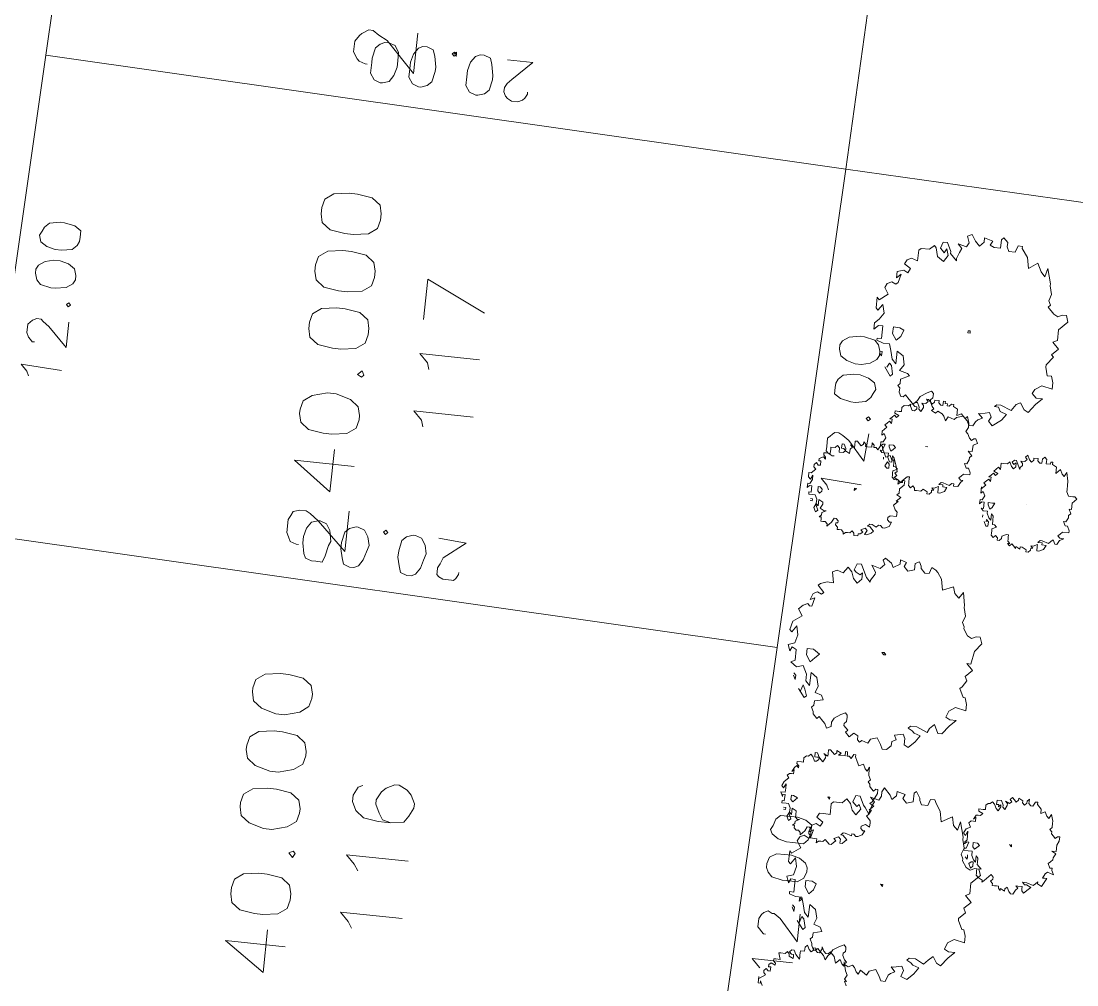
# Model space of a CAD drawing. Header units: metres. Extents: x -977055 to 805873, y -1033982 to 242021.
# Drawn here: x 2463 to 2489.28, y 722.32 to 746.31 of the extents above; entities that cross this region are included whole.
import ezdxf

# ---------------------------------------------------------------- set-up
doc = ezdxf.new("R2010")
doc.units = ezdxf.units.M
for name, color, linetype in [('PDF_areas por lote', 7, 'Continuous'), ('PDF_COTAS', 7, 'Continuous'), ('PDF_LOTES', 7, 'Continuous'), ('PDF_No. lotes', 7, 'Continuous'), ('PDF_PLANTAS', 7, 'Continuous')]:
    doc.layers.add(name, color=color, linetype=linetype)

# ---------------------------------------------------------------- blocks, each defined once
blk = doc.blocks.new('CALLE')
at = {"layer": 'PDF_areas por lote', "lineweight": 9}
for points in [[(-260.112384, -61.979904), (-260.112384, -60.794496), (-260.662752, -61.59888), (-259.816032, -61.59888)], [(-252.153216, -61.3872), (-252.153216, -61.344864), (-252.11088, -61.217856), (-252.026208, -61.17552), (-251.941536, -61.133184), (-251.68752, -61.133184), (-251.602848, -61.17552), (-251.518176, -61.217856), (-251.47584, -61.344864), (-251.47584, -61.471872), (-251.518176, -61.556544), (-251.645184, -61.725888), (-252.195552, -62.318592), (-251.391168, -62.318592)], [(-250.502112, -62.318592), (-250.502112, -61.133184), (-251.05248, -61.895232), (-250.20576, -61.895232)], [(-242.542944, -61.725888), (-242.542944, -61.683552), (-242.500608, -61.556544), (-242.458272, -61.514208), (-242.331264, -61.429536), (-242.119584, -61.429536), (-241.992576, -61.514208), (-241.95024, -61.556544), (-241.865568, -61.683552), (-241.865568, -61.768224), (-241.95024, -61.895232), (-242.034912, -62.064576), (-242.627616, -62.65728), (-241.823232, -62.65728)]]:
    blk.add_lwpolyline(points, dxfattribs=at)
for points in [[(-259.180992, -60.794496), (-259.350336, -60.836832), (-259.477344, -61.006176), (-259.51968, -61.302528), (-259.51968, -61.471872), (-259.477344, -61.768224), (-259.350336, -61.937568), (-259.180992, -61.979904), (-259.053984, -61.979904), (-258.88464, -61.937568), (-258.757632, -61.768224), (-258.715296, -61.471872), (-258.715296, -61.302528), (-258.757632, -61.006176), (-258.88464, -60.836832), (-259.053984, -60.794496)], [(-257.445216, -60.794496), (-257.61456, -60.836832), (-257.741568, -61.006176), (-257.82624, -61.302528), (-257.82624, -61.471872), (-257.741568, -61.768224), (-257.61456, -61.937568), (-257.445216, -61.979904), (-257.360544, -61.979904), (-257.1912, -61.937568), (-257.064192, -61.768224), (-257.021856, -61.471872), (-257.021856, -61.302528), (-257.064192, -61.006176), (-257.1912, -60.836832), (-257.360544, -60.794496)], [(-256.302144, -60.794496), (-256.471488, -60.836832), (-256.598496, -61.006176), (-256.683168, -61.302528), (-256.683168, -61.471872), (-256.598496, -61.768224), (-256.471488, -61.937568), (-256.302144, -61.979904), (-256.217472, -61.979904), (-256.048128, -61.937568), (-255.92112, -61.768224), (-255.878784, -61.471872), (-255.878784, -61.302528), (-255.92112, -61.006176), (-256.048128, -60.836832), (-256.217472, -60.794496)], [(-255.159072, -60.794496), (-255.328416, -60.836832), (-255.455424, -61.006176), (-255.540096, -61.302528), (-255.540096, -61.471872), (-255.455424, -61.768224), (-255.328416, -61.937568), (-255.159072, -61.979904), (-255.0744, -61.979904), (-254.905056, -61.937568), (-254.778048, -61.768224), (-254.735712, -61.471872), (-254.735712, -61.302528), (-254.778048, -61.006176), (-254.905056, -60.836832), (-255.0744, -60.794496)], [(-249.57072, -61.133184), (-249.740064, -61.17552), (-249.867072, -61.344864), (-249.909408, -61.641216), (-249.909408, -61.81056), (-249.867072, -62.106912), (-249.740064, -62.276256), (-249.57072, -62.318592), (-249.486048, -62.318592), (-249.316704, -62.276256), (-249.189696, -62.106912), (-249.105024, -61.81056), (-249.105024, -61.641216), (-249.189696, -61.344864), (-249.316704, -61.17552), (-249.486048, -61.133184)], [(-247.87728, -61.133184), (-248.046624, -61.17552), (-248.173632, -61.344864), (-248.215968, -61.641216), (-248.215968, -61.81056), (-248.173632, -62.106912), (-248.046624, -62.276256), (-247.87728, -62.318592), (-247.750272, -62.318592), (-247.580928, -62.276256), (-247.45392, -62.106912), (-247.411584, -61.81056), (-247.411584, -61.641216), (-247.45392, -61.344864), (-247.580928, -61.17552), (-247.750272, -61.133184)], [(-246.734208, -61.133184), (-246.903552, -61.17552), (-247.03056, -61.344864), (-247.072896, -61.641216), (-247.072896, -61.81056), (-247.03056, -62.106912), (-246.903552, -62.276256), (-246.734208, -62.318592), (-246.6072, -62.318592), (-246.437856, -62.276256), (-246.310848, -62.106912), (-246.268512, -61.81056), (-246.268512, -61.641216), (-246.310848, -61.344864), (-246.437856, -61.17552), (-246.6072, -61.133184)], [(-245.591136, -61.133184), (-245.76048, -61.17552), (-245.887488, -61.344864), (-245.929824, -61.641216), (-245.929824, -61.81056), (-245.887488, -62.106912), (-245.76048, -62.276256), (-245.591136, -62.318592), (-245.464128, -62.318592), (-245.294784, -62.276256), (-245.167776, -62.106912), (-245.12544, -61.81056), (-245.12544, -61.641216), (-245.167776, -61.344864), (-245.294784, -61.17552), (-245.464128, -61.133184)], [(-258.2496, -61.852896), (-258.334272, -61.937568), (-258.2496, -61.979904), (-258.207264, -61.937568)], [(-248.681664, -62.191584), (-248.724, -62.276256), (-248.681664, -62.318592), (-248.596992, -62.276256)]]:
    blk.add_lwpolyline(points, close=True, dxfattribs=at)
at = {"layer": 'PDF_COTAS', "lineweight": 9}
for points in [[(-249.401376, -55.714176), (-249.316704, -55.67184), (-249.189696, -55.544832), (-249.232032, -56.349216)], [(-248.724, -55.756512), (-248.724, -55.714176), (-248.681664, -55.67184), (-248.639328, -55.629504), (-248.554656, -55.587168), (-248.385312, -55.587168), (-248.342976, -55.629504), (-248.30064, -55.67184), (-248.258304, -55.756512), (-248.258304, -55.841184), (-248.30064, -55.88352), (-248.385312, -56.010528), (-248.766336, -56.391552), (-248.258304, -56.391552)], [(-252.364896, -64.604736), (-252.407232, -64.604736), (-252.491904, -64.5624), (-252.53424, -64.520064), (-252.53424, -64.477728), (-252.53424, -64.308384), (-252.491904, -64.223712), (-252.449568, -64.181376), (-252.407232, -64.181376), (-252.32256, -64.181376), (-252.237888, -64.223712), (-252.11088, -64.266048), (-251.772192, -64.689408), (-251.729856, -64.13904)], [(-242.754624, -64.943424), (-242.79696, -64.943424), (-242.881632, -64.901088), (-242.923968, -64.858752), (-242.966304, -64.77408), (-242.966304, -64.647072), (-242.923968, -64.5624), (-242.881632, -64.520064), (-242.79696, -64.477728), (-242.712288, -64.477728), (-242.627616, -64.520064), (-242.542944, -64.604736), (-242.16192, -64.98576), (-242.16192, -64.477728)], [(-259.51968, -71.378496), (-259.477344, -71.33616), (-259.350336, -71.209152), (-259.350336, -72.013536)], [(-258.842304, -71.420832), (-258.842304, -71.378496), (-258.799968, -71.33616), (-258.757632, -71.293824), (-258.715296, -71.251488), (-258.545952, -71.251488), (-258.46128, -71.293824), (-258.418944, -71.33616), (-258.376608, -71.420832), (-258.418944, -71.505504), (-258.418944, -71.54784), (-258.503616, -71.674848), (-258.926976, -72.055872), (-258.376608, -72.055872)], [(-249.951744, -71.717184), (-249.867072, -71.674848), (-249.740064, -71.54784), (-249.7824, -72.352224)], [(-249.274368, -71.75952), (-249.274368, -71.717184), (-249.232032, -71.632512), (-249.189696, -71.590176), (-249.105024, -71.590176), (-248.93568, -71.590176), (-248.893344, -71.632512), (-248.851008, -71.674848), (-248.808672, -71.717184), (-248.808672, -71.801856), (-248.851008, -71.886528), (-248.93568, -72.013536), (-249.316704, -72.352224), (-248.766336, -72.39456)]]:
    blk.add_lwpolyline(points, dxfattribs=at)
for points in [[(-247.369248, -55.629504), (-247.496256, -55.67184), (-247.580928, -55.756512), (-247.623264, -55.968192), (-247.623264, -56.052864), (-247.580928, -56.264544), (-247.496256, -56.391552), (-247.411584, -56.433888), (-247.326912, -56.433888), (-247.199904, -56.391552), (-247.115232, -56.264544), (-247.072896, -56.0952), (-247.072896, -55.968192), (-247.115232, -55.798848), (-247.199904, -55.67184), (-247.284576, -55.629504)], [(-246.6072, -55.629504), (-246.734208, -55.67184), (-246.81888, -55.798848), (-246.861216, -55.968192), (-246.861216, -56.0952), (-246.81888, -56.30688), (-246.734208, -56.391552), (-246.649536, -56.433888), (-246.564864, -56.433888), (-246.437856, -56.433888), (-246.353184, -56.30688), (-246.310848, -56.0952), (-246.310848, -56.010528), (-246.353184, -55.798848), (-246.437856, -55.714176), (-246.522528, -55.67184)], [(-247.919616, -56.30688), (-247.961952, -56.349216), (-247.919616, -56.391552), (-247.87728, -56.349216)], [(-252.449568, -61.768224), (-252.449568, -61.895232), (-252.32256, -61.937568), (-252.11088, -61.979904), (-252.026208, -62.02224), (-251.814528, -61.979904), (-251.68752, -61.895232), (-251.645184, -61.768224), (-251.645184, -61.725888), (-251.68752, -61.59888), (-251.814528, -61.514208), (-251.983872, -61.471872), (-252.11088, -61.471872), (-252.32256, -61.514208), (-252.407232, -61.556544), (-252.449568, -61.683552)], [(-242.881632, -62.064576), (-242.839296, -62.191584), (-242.712288, -62.276256), (-242.542944, -62.318592), (-242.415936, -62.318592), (-242.246592, -62.318592), (-242.119584, -62.23392), (-242.077248, -62.106912), (-242.077248, -62.02224), (-242.119584, -61.937568), (-242.204256, -61.852896), (-242.415936, -61.81056), (-242.500608, -61.81056), (-242.712288, -61.81056), (-242.839296, -61.895232), (-242.881632, -62.02224)], [(-242.881632, -62.064576), (-242.839296, -62.191584), (-242.712288, -62.276256), (-242.542944, -62.318592), (-242.415936, -62.318592), (-242.246592, -62.318592), (-242.119584, -62.23392), (-242.077248, -62.106912), (-242.077248, -62.02224), (-242.119584, -61.937568), (-242.204256, -61.852896), (-242.415936, -61.81056), (-242.500608, -61.81056), (-242.712288, -61.81056), (-242.839296, -61.895232), (-242.881632, -62.02224)], [(-242.881632, -62.064576), (-242.839296, -62.191584), (-242.712288, -62.276256), (-242.542944, -62.318592), (-242.415936, -62.318592), (-242.246592, -62.318592), (-242.119584, -62.23392), (-242.077248, -62.106912), (-242.077248, -62.02224), (-242.119584, -61.937568), (-242.204256, -61.852896), (-242.415936, -61.81056), (-242.500608, -61.81056), (-242.712288, -61.81056), (-242.839296, -61.895232), (-242.881632, -62.02224)], [(-252.491904, -62.530272), (-252.449568, -62.614944), (-252.32256, -62.699616), (-252.153216, -62.741952), (-252.026208, -62.784288), (-251.856864, -62.741952), (-251.729856, -62.65728), (-251.68752, -62.530272), (-251.68752, -62.487936), (-251.729856, -62.360928), (-251.814528, -62.276256), (-252.026208, -62.23392), (-252.153216, -62.23392), (-252.32256, -62.276256), (-252.449568, -62.318592), (-252.491904, -62.4456)], [(-242.881632, -62.826624), (-242.839296, -62.953632), (-242.754624, -63.038304), (-242.542944, -63.08064), (-242.458272, -63.08064), (-242.246592, -63.038304), (-242.119584, -62.995968), (-242.077248, -62.86896), (-242.077248, -62.784288), (-242.119584, -62.699616), (-242.246592, -62.614944), (-242.415936, -62.572608), (-242.542944, -62.572608), (-242.712288, -62.572608), (-242.839296, -62.65728), (-242.881632, -62.784288)], [(-242.881632, -62.826624), (-242.839296, -62.953632), (-242.754624, -63.038304), (-242.542944, -63.08064), (-242.458272, -63.08064), (-242.246592, -63.038304), (-242.119584, -62.995968), (-242.077248, -62.86896), (-242.077248, -62.784288), (-242.119584, -62.699616), (-242.246592, -62.614944), (-242.415936, -62.572608), (-242.542944, -62.572608), (-242.712288, -62.572608), (-242.839296, -62.65728), (-242.881632, -62.784288)], [(-242.881632, -62.826624), (-242.839296, -62.953632), (-242.754624, -63.038304), (-242.542944, -63.08064), (-242.458272, -63.08064), (-242.246592, -63.038304), (-242.119584, -62.995968), (-242.077248, -62.86896), (-242.077248, -62.784288), (-242.119584, -62.699616), (-242.246592, -62.614944), (-242.415936, -62.572608), (-242.542944, -62.572608), (-242.712288, -62.572608), (-242.839296, -62.65728), (-242.881632, -62.784288)], [(-251.772192, -63.08064), (-251.729856, -63.122976), (-251.68752, -63.08064), (-251.729856, -63.038304)], [(-252.53424, -63.673344), (-252.491904, -63.758016), (-252.364896, -63.842688), (-252.195552, -63.885024), (-252.068544, -63.92736), (-251.8992, -63.885024), (-251.772192, -63.800352), (-251.729856, -63.673344), (-251.729856, -63.631008), (-251.772192, -63.504), (-251.856864, -63.419328), (-252.068544, -63.376992), (-252.195552, -63.376992), (-252.364896, -63.419328), (-252.491904, -63.461664), (-252.53424, -63.588672)], [(-242.204256, -63.419328), (-242.16192, -63.461664), (-242.119584, -63.419328), (-242.16192, -63.376992)], [(-242.16192, -63.419328), (-242.119584, -63.461664), (-242.16192, -63.461664), (-242.204256, -63.461664), (-242.16192, -63.461664), (-242.119584, -63.461664)], [(-242.923968, -63.969696), (-242.881632, -64.096704), (-242.79696, -64.181376), (-242.58528, -64.223712), (-242.500608, -64.223712), (-242.288928, -64.181376), (-242.16192, -64.13904), (-242.119584, -64.012032), (-242.119584, -63.92736), (-242.16192, -63.842688), (-242.288928, -63.758016), (-242.458272, -63.71568), (-242.58528, -63.71568), (-242.754624, -63.71568), (-242.881632, -63.800352), (-242.923968, -63.92736)], [(-242.923968, -63.969696), (-242.881632, -64.096704), (-242.79696, -64.181376), (-242.58528, -64.223712), (-242.500608, -64.223712), (-242.288928, -64.181376), (-242.16192, -64.13904), (-242.119584, -64.012032), (-242.119584, -63.92736), (-242.16192, -63.842688), (-242.288928, -63.758016), (-242.458272, -63.71568), (-242.58528, -63.71568), (-242.754624, -63.71568), (-242.881632, -63.800352), (-242.923968, -63.92736)], [(-242.923968, -63.969696), (-242.881632, -64.096704), (-242.79696, -64.181376), (-242.58528, -64.223712), (-242.500608, -64.223712), (-242.288928, -64.181376), (-242.16192, -64.13904), (-242.119584, -64.012032), (-242.119584, -63.92736), (-242.16192, -63.842688), (-242.288928, -63.758016), (-242.458272, -63.71568), (-242.58528, -63.71568), (-242.754624, -63.71568), (-242.881632, -63.800352), (-242.923968, -63.92736)], [(-242.16192, -64.477728), (-242.16192, -64.98576), (-242.542944, -64.604736), (-242.627616, -64.520064), (-242.712288, -64.477728), (-242.79696, -64.477728), (-242.881632, -64.520064), (-242.923968, -64.5624), (-242.966304, -64.647072), (-242.966304, -64.77408), (-242.923968, -64.858752), (-242.881632, -64.901088), (-242.79696, -64.943424), (-242.754624, -64.943424), (-242.79696, -64.943424), (-242.881632, -64.901088), (-242.923968, -64.858752), (-242.966304, -64.77408), (-242.966304, -64.647072), (-242.923968, -64.5624), (-242.881632, -64.520064), (-242.79696, -64.477728), (-242.712288, -64.477728), (-242.627616, -64.520064), (-242.542944, -64.604736), (-242.16192, -64.98576)], [(-257.529888, -71.293824), (-257.61456, -71.33616), (-257.699232, -71.420832), (-257.741568, -71.632512), (-257.741568, -71.717184), (-257.741568, -71.928864), (-257.656896, -72.055872), (-257.529888, -72.098208), (-257.445216, -72.098208), (-257.360544, -72.055872), (-257.275872, -71.928864), (-257.233536, -71.75952), (-257.233536, -71.632512), (-257.233536, -71.463168), (-257.318208, -71.33616), (-257.445216, -71.293824)], [(-256.76784, -71.293824), (-256.852512, -71.33616), (-256.937184, -71.463168), (-256.97952, -71.632512), (-256.97952, -71.75952), (-256.97952, -71.9712), (-256.894848, -72.055872), (-256.76784, -72.098208), (-256.683168, -72.098208), (-256.598496, -72.098208), (-256.513824, -71.9712), (-256.471488, -71.801856), (-256.471488, -71.674848), (-256.471488, -71.463168), (-256.55616, -71.378496), (-256.683168, -71.33616)], [(-247.919616, -71.632512), (-248.046624, -71.632512), (-248.131296, -71.75952), (-248.173632, -71.9712), (-248.173632, -72.055872), (-248.131296, -72.267552), (-248.046624, -72.352224), (-247.961952, -72.39456), (-247.87728, -72.436896), (-247.750272, -72.39456), (-247.6656, -72.267552), (-247.623264, -72.098208), (-247.623264, -71.9712), (-247.6656, -71.75952), (-247.750272, -71.674848), (-247.834944, -71.632512)], [(-247.157568, -71.632512), (-247.284576, -71.674848), (-247.369248, -71.801856), (-247.411584, -71.9712), (-247.411584, -72.098208), (-247.369248, -72.267552), (-247.284576, -72.39456), (-247.199904, -72.436896), (-247.115232, -72.436896), (-246.988224, -72.39456), (-246.903552, -72.309888), (-246.861216, -72.098208), (-246.861216, -72.013536), (-246.903552, -71.801856), (-246.988224, -71.674848), (-247.072896, -71.632512)], [(-258.080256, -72.013536), (-258.122592, -72.013536), (-258.080256, -72.055872), (-258.03792, -72.013536)], [(-248.469984, -72.309888), (-248.51232, -72.352224), (-248.469984, -72.39456), (-248.427648, -72.352224)]]:
    blk.add_lwpolyline(points, close=True, dxfattribs=at)
at = {"layer": 'PDF_COTAS', "lineweight": 20}
for points in [[(-252.449568, -61.768224), (-252.449568, -61.895232), (-252.32256, -61.937568), (-252.11088, -61.979904), (-252.026208, -62.02224), (-251.814528, -61.979904), (-251.68752, -61.895232), (-251.645184, -61.768224), (-251.645184, -61.725888), (-251.68752, -61.59888), (-251.814528, -61.514208), (-251.983872, -61.471872), (-252.11088, -61.471872), (-252.32256, -61.514208), (-252.407232, -61.556544), (-252.449568, -61.683552)], [(-252.491904, -62.530272), (-252.449568, -62.614944), (-252.32256, -62.699616), (-252.153216, -62.741952), (-252.026208, -62.784288), (-251.856864, -62.741952), (-251.729856, -62.65728), (-251.68752, -62.530272), (-251.68752, -62.487936), (-251.729856, -62.360928), (-251.814528, -62.276256), (-252.026208, -62.23392), (-252.153216, -62.23392), (-252.32256, -62.276256), (-252.449568, -62.318592), (-252.491904, -62.4456)], [(-251.772192, -63.08064), (-251.729856, -63.122976), (-251.68752, -63.08064), (-251.729856, -63.038304)], [(-252.53424, -63.673344), (-252.491904, -63.758016), (-252.364896, -63.842688), (-252.195552, -63.885024), (-252.068544, -63.92736), (-251.8992, -63.885024), (-251.772192, -63.800352), (-251.729856, -63.673344), (-251.729856, -63.631008), (-251.772192, -63.504), (-251.856864, -63.419328), (-252.068544, -63.376992), (-252.195552, -63.376992), (-252.364896, -63.419328), (-252.491904, -63.461664), (-252.53424, -63.588672)]]:
    blk.add_lwpolyline(points, close=True, dxfattribs=at)
blk.add_lwpolyline([(-252.364896, -64.604736), (-252.407232, -64.604736), (-252.491904, -64.5624), (-252.53424, -64.520064), (-252.53424, -64.477728), (-252.53424, -64.308384), (-252.491904, -64.223712), (-252.449568, -64.181376), (-252.407232, -64.181376), (-252.32256, -64.181376), (-252.237888, -64.223712), (-252.11088, -64.266048), (-251.772192, -64.689408), (-251.729856, -64.13904)], dxfattribs=at)
at = {"layer": 'PDF_LOTES', "lineweight": 20}
for points in [[(-262.779552, -70.70112), (-253.16928, -71.039808), (-252.618912, -55.0368), (-262.229184, -54.698112)], [(-253.16928, -71.039808), (-243.601344, -71.378496), (-243.050976, -55.375488), (-252.618912, -55.0368)], [(-243.601344, -71.378496), (-233.991072, -71.674848), (-233.440704, -55.714176), (-243.050976, -55.375488)], [(-244.109376, -87.339168), (-234.54144, -87.677856), (-233.991072, -71.674848), (-243.601344, -71.378496)]]:
    blk.add_lwpolyline(points, close=True, dxfattribs=at)
at = {"layer": 'PDF_No. lotes', "lineweight": 20}
for points in [[(-259.604352, -63.249984), (-259.477344, -63.165312), (-259.308, -62.995968), (-259.308, -64.223712)], [(-258.46128, -63.249984), (-258.334272, -63.165312), (-258.164928, -62.995968), (-258.164928, -64.223712)], [(-256.76784, -63.165312), (-256.810176, -63.08064), (-256.97952, -62.995968), (-257.106528, -62.995968), (-257.275872, -63.08064), (-257.40288, -63.249984), (-257.445216, -63.546336), (-257.445216, -63.800352), (-257.40288, -64.054368), (-257.275872, -64.13904), (-257.106528, -64.223712), (-257.021856, -64.223712), (-256.852512, -64.13904), (-256.76784, -64.054368), (-256.683168, -63.885024), (-256.683168, -63.800352), (-256.76784, -63.631008), (-256.852512, -63.546336), (-257.021856, -63.461664), (-257.106528, -63.461664), (-257.275872, -63.546336), (-257.40288, -63.631008), (-257.445216, -63.800352)], [(-249.57072, -63.588672), (-249.443712, -63.546336), (-249.274368, -63.376992), (-249.274368, -64.5624)], [(-248.427648, -63.588672), (-248.30064, -63.546336), (-248.131296, -63.376992), (-248.131296, -64.5624)], [(-247.199904, -64.5624), (-246.649536, -63.376992), (-247.45392, -63.376992)]]:
    blk.add_lwpolyline(points, dxfattribs=at)
at = {"layer": 'PDF_PLANTAS', "lineweight": 9}
for points in [[(-251.26416, -73.706976), (-251.179488, -73.66464), (-251.221824, -73.579968), (-251.348832, -73.579968), (-251.391168, -73.45296), (-251.306496, -73.368288), (-251.221824, -73.410624), (-251.179488, -73.283616), (-251.26416, -73.283616), (-251.348832, -73.156608), (-251.26416, -73.114272), (-251.179488, -72.987264), (-251.221824, -72.944928), (-251.306496, -72.987264), (-251.391168, -72.902592), (-251.348832, -72.733248), (-251.47584, -72.81792), (-251.518176, -72.81792), (-251.645184, -72.733248), (-251.68752, -72.733248), (-251.602848, -72.648576), (-251.518176, -72.60624), (-251.348832, -72.521568), (-251.348832, -72.436896), (-251.47584, -72.39456), (-251.518176, -72.436896), (-251.560512, -72.521568), (-251.518176, -72.563904), (-251.645184, -72.563904), (-251.729856, -72.479232), (-251.645184, -72.39456), (-251.518176, -72.352224), (-251.433504, -72.267552), (-251.560512, -72.18288), (-251.518176, -72.055872), (-251.560512, -71.9712), (-251.772192, -72.013536), (-251.772192, -71.886528), (-251.814528, -71.75952), (-251.856864, -71.717184), (-251.983872, -71.844192), (-252.026208, -71.801856), (-251.983872, -71.717184), (-252.026208, -71.632512), (-252.153216, -71.590176), (-252.11088, -71.674848), (-252.280224, -71.632512), (-252.280224, -71.590176), (-252.237888, -71.54784), (-252.280224, -71.463168), (-252.364896, -71.378496), (-252.491904, -71.463168), (-252.618912, -71.293824), (-252.788256, -71.251488), (-252.830592, -71.293824), (-252.703584, -71.378496), (-252.872928, -71.420832), (-253.042272, -71.378496), (-253.084608, -71.251488), (-253.211616, -71.293824), (-253.126944, -71.33616), (-253.16928, -71.420832), (-253.38096, -71.420832), (-253.423296, -71.33616), (-253.507968, -71.463168), (-253.465632, -71.590176), (-253.634976, -71.674848), (-253.761984, -71.674848), (-253.846656, -71.75952), (-253.59264, -71.75952), (-253.677312, -71.886528), (-253.846656, -71.928864), (-253.973664, -71.886528), (-254.016, -72.013536), (-254.100672, -72.055872), (-254.143008, -71.886528), (-254.22768, -71.886528), (-254.270016, -71.844192), (-254.354688, -71.886528), (-254.397024, -71.886528), (-254.481696, -71.9712), (-254.43936, -72.013536), (-254.524032, -72.098208), (-254.566368, -72.140544), (-254.65104, -72.18288), (-254.608704, -72.267552), (-254.524032, -72.267552), (-254.43936, -72.309888), (-254.354688, -72.436896), (-254.312352, -72.521568), (-254.354688, -72.563904), (-254.397024, -72.563904), (-254.481696, -72.563904), (-254.524032, -72.521568), (-254.566368, -72.521568), (-254.608704, -72.563904), (-254.65104, -72.60624), (-254.693376, -72.563904), (-254.778048, -72.648576), (-254.693376, -72.733248), (-254.735712, -72.81792), (-254.820384, -72.81792), (-254.86272, -72.860256), (-254.820384, -72.902592), (-254.86272, -73.0296), (-254.778048, -73.071936), (-254.735712, -73.198944), (-254.86272, -73.283616), (-254.947392, -73.325952), (-254.947392, -73.410624), (-254.86272, -73.495296), (-254.778048, -73.495296), (-254.735712, -73.579968), (-254.65104, -73.537632), (-254.608704, -73.706976), (-254.693376, -73.749312), (-254.820384, -73.749312), (-254.86272, -73.833984), (-254.735712, -73.960992), (-254.608704, -74.045664), (-254.566368, -73.918656), (-254.524032, -73.87632), (-254.481696, -73.791648), (-254.43936, -73.833984), (-254.43936, -73.960992), (-254.524032, -74.172672), (-254.43936, -74.215008), (-254.354688, -74.29968), (-254.524032, -74.384352), (-254.524032, -74.469024), (-254.354688, -74.596032), (-254.22768, -74.72304), (-254.22768, -74.596032), (-254.185344, -74.51136), (-254.058336, -74.553696), (-253.973664, -74.680704), (-254.016, -74.892384), (-253.888992, -74.892384), (-253.761984, -74.850048), (-253.761984, -74.807712), (-253.59264, -74.72304), (-253.550304, -74.765376), (-253.423296, -74.850048), (-253.338624, -74.807712), (-253.211616, -74.93472), (-253.084608, -74.807712), (-253.084608, -74.892384), (-252.830592, -74.93472), (-252.661248, -75.061728), (-252.53424, -75.019392), (-252.53424, -74.93472), (-252.576576, -74.850048), (-252.53424, -74.765376), (-252.407232, -74.680704), (-252.364896, -74.680704), (-252.280224, -74.638368), (-252.153216, -74.680704), (-251.983872, -74.638368), (-251.941536, -74.638368), (-251.68752, -74.596032), (-251.814528, -74.51136), (-251.729856, -74.426688), (-251.602848, -74.384352), (-251.68752, -74.172672), (-251.47584, -74.130336), (-251.348832, -74.045664), (-251.306496, -74.003328), (-251.26416, -73.918656), (-251.391168, -73.87632), (-251.391168, -73.791648), (-251.306496, -73.706976)], [(-248.978016, -72.521568), (-248.93568, -72.479232), (-249.020352, -72.479232), (-249.020352, -72.39456), (-249.020352, -72.352224), (-248.978016, -72.352224), (-248.93568, -72.309888), (-248.978016, -72.309888), (-249.020352, -72.267552), (-248.978016, -72.225216), (-248.93568, -72.18288), (-248.93568, -72.140544), (-249.020352, -72.140544), (-249.062688, -72.140544), (-249.020352, -72.055872), (-249.062688, -72.098208), (-249.105024, -72.055872), (-249.189696, -72.055872), (-249.14736, -71.9712), (-249.105024, -71.9712), (-249.020352, -71.928864), (-249.020352, -71.886528), (-249.105024, -71.886528), (-249.105024, -71.928864), (-249.14736, -71.9712), (-249.189696, -71.928864), (-249.189696, -71.844192), (-249.105024, -71.844192), (-249.062688, -71.801856), (-249.105024, -71.75952), (-249.105024, -71.674848), (-249.14736, -71.674848), (-249.232032, -71.674848), (-249.232032, -71.590176), (-249.232032, -71.54784), (-249.274368, -71.54784), (-249.316704, -71.590176), (-249.35904, -71.590176), (-249.316704, -71.54784), (-249.35904, -71.463168), (-249.401376, -71.463168), (-249.401376, -71.505504), (-249.486048, -71.505504), (-249.486048, -71.463168), (-249.443712, -71.420832), (-249.486048, -71.378496), (-249.528384, -71.378496), (-249.57072, -71.420832), (-249.655392, -71.33616), (-249.655392, -71.293824), (-249.740064, -71.293824), (-249.7824, -71.33616), (-249.697728, -71.378496), (-249.7824, -71.378496), (-249.867072, -71.33616), (-249.867072, -71.293824), (-249.951744, -71.293824), (-249.909408, -71.33616), (-249.909408, -71.378496), (-250.036416, -71.378496), (-250.036416, -71.33616), (-250.078752, -71.33616), (-250.078752, -71.420832), (-250.078752, -71.463168), (-250.163424, -71.505504), (-250.248096, -71.505504), (-250.290432, -71.54784), (-250.163424, -71.54784), (-250.20576, -71.632512), (-250.248096, -71.632512), (-250.332768, -71.590176), (-250.375104, -71.674848), (-250.375104, -71.717184), (-250.41744, -71.632512), (-250.459776, -71.632512), (-250.502112, -71.590176), (-250.502112, -71.632512), (-250.544448, -71.632512), (-250.586784, -71.632512), (-250.586784, -71.674848), (-250.586784, -71.717184), (-250.62912, -71.75952), (-250.671456, -71.75952), (-250.62912, -71.801856), (-250.586784, -71.844192), (-250.502112, -71.886528), (-250.502112, -71.928864), (-250.544448, -71.9712), (-250.586784, -71.9712), (-250.586784, -71.928864), (-250.62912, -71.928864), (-250.671456, -71.9712), (-250.713792, -71.9712), (-250.713792, -72.013536), (-250.713792, -72.055872), (-250.756128, -72.098208), (-250.798464, -72.098208), (-250.756128, -72.140544), (-250.756128, -72.18288), (-250.756128, -72.225216), (-250.713792, -72.267552), (-250.756128, -72.309888), (-250.798464, -72.309888), (-250.798464, -72.39456), (-250.756128, -72.39456), (-250.756128, -72.436896), (-250.713792, -72.479232), (-250.671456, -72.436896), (-250.62912, -72.521568), (-250.671456, -72.563904), (-250.756128, -72.521568), (-250.756128, -72.563904), (-250.713792, -72.648576), (-250.671456, -72.690912), (-250.62912, -72.648576), (-250.586784, -72.60624), (-250.586784, -72.563904), (-250.544448, -72.60624), (-250.544448, -72.648576), (-250.586784, -72.733248), (-250.544448, -72.775584), (-250.544448, -72.81792), (-250.586784, -72.860256), (-250.586784, -72.902592), (-250.544448, -72.987264), (-250.459776, -73.0296), (-250.459776, -72.987264), (-250.41744, -72.944928), (-250.375104, -72.944928), (-250.332768, -72.987264), (-250.332768, -73.114272), (-250.290432, -73.114272), (-250.248096, -73.114272), (-250.20576, -73.071936), (-250.121088, -73.0296), (-250.036416, -73.114272), (-250.036416, -73.071936), (-249.951744, -73.156608), (-249.909408, -73.071936), (-249.867072, -73.114272), (-249.7824, -73.114272), (-249.697728, -73.198944), (-249.613056, -73.198944), (-249.613056, -73.156608), (-249.655392, -73.114272), (-249.613056, -73.071936), (-249.57072, -72.987264), (-249.528384, -73.0296), (-249.486048, -72.987264), (-249.443712, -73.0296), (-249.316704, -72.987264), (-249.189696, -72.944928), (-249.232032, -72.944928), (-249.232032, -72.902592), (-249.14736, -72.860256), (-249.189696, -72.775584), (-249.105024, -72.733248), (-249.020352, -72.690912), (-248.978016, -72.690912), (-248.978016, -72.648576), (-249.062688, -72.60624), (-249.020352, -72.563904), (-249.020352, -72.521568)], [(-255.116736, -72.648576), (-255.0744, -72.648576), (-255.0744, -72.60624), (-255.159072, -72.60624), (-255.159072, -72.521568), (-255.159072, -72.479232), (-255.116736, -72.521568), (-255.0744, -72.436896), (-255.116736, -72.436896), (-255.159072, -72.39456), (-255.116736, -72.352224), (-255.0744, -72.309888), (-255.0744, -72.267552), (-255.159072, -72.267552), (-255.201408, -72.267552), (-255.159072, -72.18288), (-255.201408, -72.225216), (-255.243744, -72.225216), (-255.328416, -72.18288), (-255.28608, -72.140544), (-255.243744, -72.098208), (-255.159072, -72.055872), (-255.159072, -72.013536), (-255.243744, -72.013536), (-255.243744, -72.055872), (-255.243744, -72.098208), (-255.28608, -72.098208), (-255.328416, -72.055872), (-255.328416, -72.013536), (-255.243744, -71.9712), (-255.201408, -71.928864), (-255.243744, -71.886528), (-255.243744, -71.844192), (-255.28608, -71.801856), (-255.370752, -71.801856), (-255.370752, -71.75952), (-255.370752, -71.674848), (-255.413088, -71.674848), (-255.455424, -71.717184), (-255.49776, -71.717184), (-255.455424, -71.674848), (-255.49776, -71.632512), (-255.582432, -71.590176), (-255.540096, -71.632512), (-255.624768, -71.632512), (-255.624768, -71.590176), (-255.624768, -71.54784), (-255.667104, -71.505504), (-255.70944, -71.54784), (-255.794112, -71.463168), (-255.878784, -71.420832), (-255.92112, -71.463168), (-255.836448, -71.505504), (-255.92112, -71.505504), (-256.005792, -71.505504), (-256.005792, -71.420832), (-256.090464, -71.463168), (-256.048128, -71.463168), (-256.048128, -71.505504), (-256.175136, -71.505504), (-256.175136, -71.463168), (-256.217472, -71.463168), (-256.217472, -71.54784), (-256.217472, -71.590176), (-256.302144, -71.632512), (-256.386816, -71.632512), (-256.429152, -71.674848), (-256.302144, -71.674848), (-256.34448, -71.75952), (-256.429152, -71.75952), (-256.471488, -71.75952), (-256.513824, -71.801856), (-256.513824, -71.844192), (-256.55616, -71.75952), (-256.598496, -71.75952), (-256.640832, -71.717184), (-256.640832, -71.75952), (-256.683168, -71.75952), (-256.725504, -71.801856), (-256.725504, -71.844192), (-256.76784, -71.886528), (-256.810176, -71.886528), (-256.76784, -71.928864), (-256.725504, -71.9712), (-256.640832, -72.013536), (-256.640832, -72.055872), (-256.683168, -72.098208), (-256.725504, -72.098208), (-256.725504, -72.055872), (-256.76784, -72.055872), (-256.810176, -72.098208), (-256.852512, -72.098208), (-256.852512, -72.140544), (-256.852512, -72.18288), (-256.852512, -72.225216), (-256.894848, -72.225216), (-256.937184, -72.225216), (-256.894848, -72.267552), (-256.894848, -72.309888), (-256.894848, -72.352224), (-256.852512, -72.39456), (-256.894848, -72.436896), (-256.937184, -72.479232), (-256.937184, -72.521568), (-256.894848, -72.563904), (-256.852512, -72.60624), (-256.810176, -72.563904), (-256.76784, -72.648576), (-256.810176, -72.690912), (-256.894848, -72.690912), (-256.894848, -72.733248), (-256.852512, -72.775584), (-256.810176, -72.81792), (-256.76784, -72.775584), (-256.725504, -72.733248), (-256.725504, -72.690912), (-256.683168, -72.733248), (-256.683168, -72.775584), (-256.725504, -72.902592), (-256.683168, -72.902592), (-256.683168, -72.944928), (-256.725504, -72.987264), (-256.725504, -73.0296), (-256.683168, -73.114272), (-256.598496, -73.156608), (-256.598496, -73.114272), (-256.55616, -73.071936), (-256.513824, -73.071936), (-256.471488, -73.156608), (-256.513824, -73.24128), (-256.429152, -73.24128), (-256.386816, -73.24128), (-256.34448, -73.198944), (-256.302144, -73.156608), (-256.259808, -73.198944), (-256.175136, -73.24128), (-256.175136, -73.198944), (-256.090464, -73.283616), (-256.048128, -73.198944), (-256.005792, -73.24128), (-255.92112, -73.283616), (-255.836448, -73.325952), (-255.751776, -73.325952), (-255.751776, -73.283616), (-255.794112, -73.24128), (-255.751776, -73.198944), (-255.70944, -73.156608), (-255.667104, -73.156608), (-255.624768, -73.114272), (-255.582432, -73.156608), (-255.49776, -73.114272), (-255.455424, -73.114272), (-255.328416, -73.114272), (-255.413088, -73.071936), (-255.370752, -73.0296), (-255.28608, -72.987264), (-255.328416, -72.902592), (-255.243744, -72.860256), (-255.159072, -72.81792), (-255.116736, -72.81792), (-255.116736, -72.775584), (-255.201408, -72.733248), (-255.159072, -72.690912), (-255.159072, -72.648576)], [(-250.332768, -71.463168), (-250.41744, -71.505504), (-250.375104, -71.54784), (-250.290432, -71.505504), (-250.248096, -71.505504)], [(-249.909408, -71.505504), (-249.99408, -71.505504), (-250.036416, -71.54784), (-249.99408, -71.590176), (-249.951744, -71.590176), (-249.909408, -71.54784)], [(-255.836448, -74.172672), (-255.70944, -74.088), (-255.751776, -74.045664), (-255.92112, -74.045664), (-255.963456, -73.918656), (-255.878784, -73.833984), (-255.794112, -73.87632), (-255.751776, -73.706976), (-255.836448, -73.706976), (-255.92112, -73.622304), (-255.836448, -73.579968), (-255.70944, -73.45296), (-255.794112, -73.410624), (-255.878784, -73.410624), (-255.963456, -73.368288), (-255.92112, -73.198944), (-256.005792, -73.283616), (-256.090464, -73.24128), (-256.217472, -73.198944), (-256.259808, -73.198944), (-256.1328, -73.114272), (-256.090464, -73.071936), (-255.92112, -72.987264), (-255.92112, -72.902592), (-256.048128, -72.860256), (-256.090464, -72.902592), (-256.1328, -72.944928), (-256.090464, -72.987264), (-256.175136, -73.0296), (-256.302144, -72.944928), (-256.217472, -72.860256), (-256.090464, -72.81792), (-256.005792, -72.733248), (-256.090464, -72.648576), (-256.090464, -72.479232), (-256.1328, -72.436896), (-256.34448, -72.436896), (-256.34448, -72.309888), (-256.34448, -72.225216), (-256.429152, -72.18288), (-256.513824, -72.309888), (-256.598496, -72.267552), (-256.55616, -72.18288), (-256.598496, -72.098208), (-256.725504, -72.055872), (-256.683168, -72.140544), (-256.852512, -72.098208), (-256.852512, -72.055872), (-256.810176, -71.9712), (-256.852512, -71.886528), (-256.937184, -71.844192), (-257.064192, -71.928864), (-257.1912, -71.75952), (-257.148864, -71.717184), (-257.360544, -71.717184), (-257.40288, -71.75952), (-257.275872, -71.844192), (-257.445216, -71.886528), (-257.61456, -71.844192), (-257.656896, -71.717184), (-257.783904, -71.75952), (-257.699232, -71.801856), (-257.699232, -71.886528), (-257.953248, -71.886528), (-257.953248, -71.801856), (-257.995584, -71.801856), (-258.03792, -71.928864), (-258.03792, -72.055872), (-258.164928, -72.098208), (-258.334272, -72.140544), (-258.418944, -72.225216), (-258.164928, -72.225216), (-258.2496, -72.352224), (-258.418944, -72.39456), (-258.545952, -72.352224), (-258.588288, -72.479232), (-258.67296, -72.521568), (-258.715296, -72.352224), (-258.799968, -72.352224), (-258.842304, -72.309888), (-258.926976, -72.352224), (-258.969312, -72.352224), (-259.053984, -72.39456), (-259.053984, -72.436896), (-259.011648, -72.479232), (-259.09632, -72.563904), (-259.138656, -72.60624), (-259.223328, -72.648576), (-259.138656, -72.690912), (-259.09632, -72.733248), (-259.011648, -72.775584), (-258.926976, -72.902592), (-258.88464, -72.987264), (-258.926976, -73.0296), (-258.969312, -73.0296), (-259.011648, -73.0296), (-259.053984, -72.987264), (-259.09632, -72.987264), (-259.180992, -73.0296), (-259.223328, -73.071936), (-259.265664, -73.0296), (-259.308, -73.114272), (-259.265664, -73.198944), (-259.308, -73.24128), (-259.392672, -73.283616), (-259.435008, -73.325952), (-259.350336, -73.368288), (-259.435008, -73.495296), (-259.350336, -73.537632), (-259.308, -73.66464), (-259.435008, -73.749312), (-259.51968, -73.791648), (-259.51968, -73.87632), (-259.392672, -73.918656), (-259.350336, -73.960992), (-259.308, -74.045664), (-259.223328, -73.960992), (-259.223328, -74.003328), (-259.180992, -74.172672), (-259.265664, -74.215008), (-259.392672, -74.172672), (-259.435008, -74.29968), (-259.308, -74.426688), (-259.180992, -74.51136), (-259.138656, -74.384352), (-259.09632, -74.342016), (-259.053984, -74.257344), (-259.011648, -74.29968), (-259.011648, -74.426688), (-259.09632, -74.596032), (-259.011648, -74.680704), (-258.926976, -74.765376), (-259.053984, -74.850048), (-259.09632, -74.93472), (-258.926976, -75.061728), (-258.799968, -75.188736), (-258.799968, -75.061728), (-258.757632, -74.977056), (-258.630624, -75.019392), (-258.545952, -75.1464), (-258.588288, -75.35808), (-258.46128, -75.35808), (-258.334272, -75.315744), (-258.334272, -75.273408), (-258.164928, -75.188736), (-258.122592, -75.188736), (-257.995584, -75.315744), (-257.910912, -75.273408), (-257.783904, -75.400416), (-257.656896, -75.273408), (-257.61456, -75.35808), (-257.40288, -75.35808), (-257.233536, -75.527424), (-257.106528, -75.485088), (-257.106528, -75.400416), (-257.148864, -75.315744), (-257.106528, -75.231072), (-256.97952, -75.1464), (-256.937184, -75.1464), (-256.852512, -75.104064), (-256.725504, -75.1464), (-256.55616, -75.104064), (-256.513824, -75.104064), (-256.217472, -75.019392), (-256.386816, -74.977056), (-256.302144, -74.892384), (-256.1328, -74.850048), (-256.259808, -74.638368), (-256.048128, -74.596032), (-255.92112, -74.51136), (-255.836448, -74.469024), (-255.836448, -74.384352), (-255.963456, -74.342016), (-255.963456, -74.215008), (-255.878784, -74.172672)], [(-256.471488, -71.590176), (-256.55616, -71.632512), (-256.513824, -71.674848), (-256.429152, -71.632512), (-256.386816, -71.632512)], [(-256.048128, -71.632512), (-256.1328, -71.632512), (-256.175136, -71.674848), (-256.1328, -71.717184), (-256.090464, -71.75952), (-256.048128, -71.674848)], [(-253.126944, -71.632512), (-253.253952, -71.632512), (-253.38096, -71.717184), (-253.296288, -71.801856), (-253.211616, -71.886528), (-253.126944, -71.75952)], [(-257.699232, -72.098208), (-257.82624, -72.098208), (-257.953248, -72.18288), (-257.868576, -72.267552), (-257.741568, -72.309888), (-257.699232, -72.225216)], [(-256.005792, -72.352224), (-256.048128, -72.39456), (-256.005792, -72.39456)], [(-249.867072, -72.225216), (-249.909408, -72.225216), (-249.867072, -72.267552)], [(-244.70208, -74.72304), (-244.617408, -74.638368), (-244.659744, -74.596032), (-244.829088, -74.596032), (-244.829088, -74.469024), (-244.786752, -74.384352), (-244.70208, -74.426688), (-244.659744, -74.257344), (-244.744416, -74.257344), (-244.829088, -74.172672), (-244.744416, -74.088), (-244.617408, -74.003328), (-244.659744, -73.918656), (-244.786752, -73.960992), (-244.871424, -73.918656), (-244.829088, -73.749312), (-244.91376, -73.833984), (-244.998432, -73.791648), (-245.12544, -73.749312), (-245.167776, -73.749312), (-245.040768, -73.622304), (-244.998432, -73.622304), (-244.829088, -73.537632), (-244.829088, -73.45296), (-244.956096, -73.410624), (-244.998432, -73.45296), (-245.040768, -73.495296), (-244.956096, -73.537632), (-245.083104, -73.579968), (-245.210112, -73.495296), (-245.12544, -73.368288), (-244.956096, -73.325952), (-244.91376, -73.283616), (-244.998432, -73.198944), (-244.998432, -73.0296), (-245.040768, -72.987264), (-245.252448, -72.987264), (-245.210112, -72.860256), (-245.252448, -72.775584), (-245.33712, -72.733248), (-245.421792, -72.860256), (-245.506464, -72.81792), (-245.464128, -72.733248), (-245.506464, -72.60624), (-245.633472, -72.60624), (-245.5488, -72.690912), (-245.718144, -72.648576), (-245.76048, -72.60624), (-245.718144, -72.521568), (-245.76048, -72.436896), (-245.845152, -72.39456), (-245.97216, -72.479232), (-246.099168, -72.309888), (-246.056832, -72.267552), (-246.268512, -72.267552), (-246.310848, -72.309888), (-246.18384, -72.39456), (-246.353184, -72.436896), (-246.480192, -72.352224), (-246.564864, -72.267552), (-246.691872, -72.267552), (-246.6072, -72.352224), (-246.6072, -72.436896), (-246.861216, -72.436896), (-246.861216, -72.352224), (-246.903552, -72.352224), (-246.945888, -72.479232), (-246.945888, -72.60624), (-247.072896, -72.648576), (-247.24224, -72.690912), (-247.326912, -72.775584), (-247.072896, -72.775584), (-247.157568, -72.902592), (-247.326912, -72.944928), (-247.45392, -72.860256), (-247.496256, -73.0296), (-247.538592, -73.071936), (-247.623264, -72.902592), (-247.707936, -72.902592), (-247.750272, -72.860256), (-247.792608, -72.902592), (-247.87728, -72.902592), (-247.961952, -72.944928), (-247.961952, -72.987264), (-247.919616, -73.0296), (-248.004288, -73.114272), (-248.046624, -73.156608), (-248.08896, -73.198944), (-248.046624, -73.24128), (-248.004288, -73.283616), (-247.919616, -73.325952), (-247.834944, -73.45296), (-247.792608, -73.537632), (-247.834944, -73.579968), (-247.87728, -73.579968), (-247.919616, -73.579968), (-247.961952, -73.537632), (-248.004288, -73.537632), (-248.08896, -73.579968), (-248.131296, -73.622304), (-248.173632, -73.579968), (-248.215968, -73.66464), (-248.173632, -73.706976), (-248.215968, -73.791648), (-248.258304, -73.833984), (-248.342976, -73.87632), (-248.258304, -73.918656), (-248.30064, -74.045664), (-248.258304, -74.088), (-248.215968, -74.215008), (-248.30064, -74.29968), (-248.385312, -74.342016), (-248.385312, -74.426688), (-248.30064, -74.469024), (-248.258304, -74.51136), (-248.215968, -74.596032), (-248.131296, -74.51136), (-248.131296, -74.553696), (-248.08896, -74.72304), (-248.173632, -74.765376), (-248.258304, -74.72304), (-248.342976, -74.807712), (-248.215968, -74.977056), (-248.08896, -75.061728), (-248.046624, -74.93472), (-247.961952, -74.892384), (-247.961952, -74.807712), (-247.919616, -74.850048), (-247.919616, -74.93472), (-248.004288, -75.1464), (-247.87728, -75.231072), (-247.834944, -75.315744), (-247.961952, -75.400416), (-248.004288, -75.485088), (-247.834944, -75.612096), (-247.707936, -75.739104), (-247.707936, -75.612096), (-247.623264, -75.527424), (-247.538592, -75.56976), (-247.45392, -75.696768), (-247.496256, -75.908448), (-247.369248, -75.908448), (-247.24224, -75.866112), (-247.24224, -75.78144), (-247.072896, -75.739104), (-247.03056, -75.739104), (-246.861216, -75.866112), (-246.81888, -75.823776), (-246.691872, -75.950784), (-246.564864, -75.823776), (-246.522528, -75.908448), (-246.310848, -75.908448), (-246.141504, -76.077792), (-246.014496, -76.035456), (-246.014496, -75.950784), (-246.056832, -75.866112), (-246.014496, -75.78144), (-245.887488, -75.654432), (-245.845152, -75.696768), (-245.76048, -75.654432), (-245.633472, -75.696768), (-245.464128, -75.654432), (-245.421792, -75.654432), (-245.12544, -75.56976), (-245.294784, -75.527424), (-245.210112, -75.442752), (-245.040768, -75.35808), (-245.167776, -75.188736), (-244.956096, -75.1464), (-244.786752, -75.019392), (-244.744416, -75.019392), (-244.744416, -74.93472), (-244.871424, -74.892384), (-244.871424, -74.765376), (-244.786752, -74.72304)], [(-248.004288, -73.833984), (-247.961952, -73.833984), (-247.961952, -73.791648), (-248.046624, -73.791648), (-248.046624, -73.749312), (-248.004288, -73.706976), (-247.961952, -73.706976), (-247.961952, -73.622304), (-248.004288, -73.622304), (-248.046624, -73.579968), (-248.004288, -73.537632), (-247.961952, -73.495296), (-247.961952, -73.45296), (-248.004288, -73.495296), (-248.046624, -73.45296), (-248.046624, -73.368288), (-248.08896, -73.410624), (-248.131296, -73.410624), (-248.215968, -73.368288), (-248.173632, -73.325952), (-248.131296, -73.325952), (-248.046624, -73.283616), (-248.046624, -73.24128), (-248.08896, -73.198944), (-248.131296, -73.24128), (-248.131296, -73.283616), (-248.173632, -73.283616), (-248.215968, -73.24128), (-248.215968, -73.198944), (-248.131296, -73.156608), (-248.08896, -73.156608), (-248.131296, -73.114272), (-248.131296, -73.0296), (-248.173632, -72.987264), (-248.258304, -72.987264), (-248.258304, -72.944928), (-248.258304, -72.860256), (-248.30064, -72.860256), (-248.342976, -72.944928), (-248.385312, -72.902592), (-248.342976, -72.860256), (-248.385312, -72.81792), (-248.427648, -72.775584), (-248.427648, -72.81792), (-248.51232, -72.81792), (-248.469984, -72.775584), (-248.51232, -72.733248), (-248.554656, -72.690912), (-248.596992, -72.733248), (-248.681664, -72.648576), (-248.766336, -72.648576), (-248.724, -72.690912), (-248.808672, -72.733248), (-248.893344, -72.690912), (-248.893344, -72.648576), (-248.978016, -72.648576), (-248.93568, -72.690912), (-248.93568, -72.733248), (-249.062688, -72.690912), (-249.062688, -72.648576), (-249.105024, -72.690912), (-249.105024, -72.733248), (-249.105024, -72.81792), (-249.189696, -72.81792), (-249.274368, -72.860256), (-249.274368, -72.902592), (-249.14736, -72.902592), (-249.189696, -72.944928), (-249.274368, -72.944928), (-249.35904, -72.944928), (-249.35904, -72.987264), (-249.401376, -73.0296), (-249.443712, -72.944928), (-249.486048, -72.944928), (-249.528384, -72.944928), (-249.57072, -72.944928), (-249.613056, -72.987264), (-249.613056, -73.0296), (-249.613056, -73.071936), (-249.655392, -73.071936), (-249.697728, -73.071936), (-249.655392, -73.114272), (-249.655392, -73.156608), (-249.613056, -73.156608), (-249.528384, -73.24128), (-249.528384, -73.283616), (-249.57072, -73.283616), (-249.613056, -73.283616), (-249.655392, -73.283616), (-249.697728, -73.283616), (-249.740064, -73.325952), (-249.697728, -73.368288), (-249.740064, -73.410624), (-249.7824, -73.410624), (-249.7824, -73.45296), (-249.7824, -73.537632), (-249.740064, -73.579968), (-249.7824, -73.66464), (-249.824736, -73.66464), (-249.824736, -73.706976), (-249.7824, -73.749312), (-249.740064, -73.749312), (-249.740064, -73.791648), (-249.697728, -73.749312), (-249.697728, -73.791648), (-249.655392, -73.87632), (-249.697728, -73.87632), (-249.7824, -73.87632), (-249.7824, -73.918656), (-249.740064, -74.003328), (-249.655392, -74.045664), (-249.655392, -73.960992), (-249.613056, -73.960992), (-249.613056, -73.87632), (-249.57072, -73.918656), (-249.57072, -73.960992), (-249.613056, -74.088), (-249.57072, -74.130336), (-249.57072, -74.172672), (-249.613056, -74.172672), (-249.613056, -74.257344), (-249.528384, -74.29968), (-249.486048, -74.342016), (-249.486048, -74.29968), (-249.443712, -74.257344), (-249.401376, -74.29968), (-249.35904, -74.342016), (-249.35904, -74.469024), (-249.316704, -74.469024), (-249.232032, -74.426688), (-249.232032, -74.384352), (-249.14736, -74.342016), (-249.14736, -74.384352), (-249.062688, -74.426688), (-249.020352, -74.426688), (-248.978016, -74.469024), (-248.893344, -74.384352), (-248.893344, -74.469024), (-248.766336, -74.469024), (-248.724, -74.553696), (-248.639328, -74.51136), (-248.639328, -74.469024), (-248.681664, -74.426688), (-248.639328, -74.384352), (-248.554656, -74.342016), (-248.51232, -74.29968), (-248.427648, -74.342016), (-248.342976, -74.342016), (-248.215968, -74.29968), (-248.258304, -74.257344), (-248.215968, -74.215008), (-248.173632, -74.172672), (-248.215968, -74.088), (-248.08896, -74.088), (-248.046624, -74.003328), (-248.004288, -74.003328), (-248.004288, -73.960992), (-248.046624, -73.918656), (-248.046624, -73.87632), (-248.004288, -73.87632)], [(-249.35904, -72.775584), (-249.401376, -72.81792), (-249.401376, -72.860256), (-249.316704, -72.860256), (-249.274368, -72.81792)], [(-246.6072, -72.648576), (-246.734208, -72.648576), (-246.861216, -72.733248), (-246.776544, -72.81792), (-246.649536, -72.860256), (-246.6072, -72.775584)], [(-248.93568, -72.81792), (-248.978016, -72.81792), (-249.062688, -72.860256), (-249.020352, -72.902592), (-248.978016, -72.944928), (-248.93568, -72.902592)], [(-253.042272, -73.114272), (-253.084608, -73.156608), (-253.084608, -73.198944), (-253.042272, -73.156608)], [(-257.61456, -73.579968), (-257.656896, -73.622304), (-257.61456, -73.622304)], [(-246.522528, -74.130336), (-246.564864, -74.130336), (-246.564864, -74.172672), (-246.522528, -74.172672)], [(-248.893344, -75.950784), (-248.851008, -75.908448), (-248.893344, -75.866112), (-248.978016, -75.866112), (-248.978016, -75.823776), (-248.93568, -75.78144), (-248.893344, -75.78144), (-248.893344, -75.696768), (-248.93568, -75.696768), (-248.978016, -75.654432), (-248.93568, -75.612096), (-248.851008, -75.56976), (-248.893344, -75.527424), (-248.93568, -75.56976), (-248.978016, -75.527424), (-248.978016, -75.442752), (-249.020352, -75.485088), (-249.062688, -75.485088), (-249.105024, -75.442752), (-249.14736, -75.442752), (-249.062688, -75.400416), (-248.978016, -75.35808), (-248.978016, -75.315744), (-249.020352, -75.273408), (-249.062688, -75.315744), (-249.020352, -75.35808), (-249.105024, -75.35808), (-249.14736, -75.315744), (-249.105024, -75.273408), (-249.020352, -75.231072), (-249.062688, -75.188736), (-249.062688, -75.104064), (-249.062688, -75.061728), (-249.189696, -75.061728), (-249.14736, -75.019392), (-249.189696, -74.977056), (-249.232032, -74.93472), (-249.274368, -75.019392), (-249.316704, -74.977056), (-249.274368, -74.93472), (-249.316704, -74.892384), (-249.35904, -74.850048), (-249.35904, -74.892384), (-249.401376, -74.892384), (-249.443712, -74.892384), (-249.401376, -74.850048), (-249.443712, -74.807712), (-249.486048, -74.765376), (-249.528384, -74.807712), (-249.613056, -74.72304), (-249.57072, -74.72304), (-249.697728, -74.72304), (-249.655392, -74.765376), (-249.740064, -74.807712), (-249.824736, -74.765376), (-249.824736, -74.72304), (-249.909408, -74.72304), (-249.867072, -74.765376), (-249.867072, -74.807712), (-249.99408, -74.807712), (-249.99408, -74.765376), (-250.036416, -74.807712), (-250.036416, -74.892384), (-250.078752, -74.892384), (-250.163424, -74.93472), (-250.20576, -74.977056), (-250.078752, -74.977056), (-250.121088, -75.019392), (-250.20576, -75.019392), (-250.290432, -75.019392), (-250.290432, -75.061728), (-250.332768, -75.104064), (-250.375104, -75.019392), (-250.41744, -75.019392), (-250.459776, -75.019392), (-250.502112, -75.019392), (-250.544448, -75.061728), (-250.502112, -75.104064), (-250.544448, -75.1464), (-250.586784, -75.1464), (-250.586784, -75.188736), (-250.544448, -75.231072), (-250.502112, -75.231072), (-250.459776, -75.315744), (-250.459776, -75.35808), (-250.502112, -75.35808), (-250.544448, -75.35808), (-250.586784, -75.35808), (-250.62912, -75.400416), (-250.62912, -75.35808), (-250.671456, -75.400416), (-250.62912, -75.442752), (-250.671456, -75.485088), (-250.713792, -75.527424), (-250.671456, -75.527424), (-250.713792, -75.612096), (-250.671456, -75.612096), (-250.671456, -75.654432), (-250.713792, -75.739104), (-250.756128, -75.739104), (-250.756128, -75.78144), (-250.713792, -75.823776), (-250.671456, -75.823776), (-250.671456, -75.866112), (-250.62912, -75.823776), (-250.62912, -75.866112), (-250.586784, -75.950784), (-250.62912, -75.950784), (-250.713792, -75.950784), (-250.713792, -75.99312), (-250.671456, -76.077792), (-250.586784, -76.120128), (-250.586784, -76.035456), (-250.544448, -76.035456), (-250.544448, -75.950784), (-250.502112, -75.99312), (-250.502112, -76.035456), (-250.544448, -76.162464), (-250.502112, -76.2048), (-250.459776, -76.247136), (-250.544448, -76.289472), (-250.544448, -76.331808), (-250.459776, -76.374144), (-250.41744, -76.458816), (-250.41744, -76.374144), (-250.375104, -76.331808), (-250.332768, -76.374144), (-250.290432, -76.41648), (-250.290432, -76.543488), (-250.248096, -76.543488), (-250.163424, -76.501152), (-250.163424, -76.458816), (-250.078752, -76.41648), (-250.078752, -76.458816), (-249.99408, -76.501152), (-249.951744, -76.501152), (-249.909408, -76.543488), (-249.824736, -76.501152), (-249.824736, -76.543488), (-249.697728, -76.543488), (-249.613056, -76.62816), (-249.57072, -76.585824), (-249.57072, -76.543488), (-249.57072, -76.501152), (-249.57072, -76.458816), (-249.486048, -76.41648), (-249.443712, -76.41648), (-249.35904, -76.41648), (-249.274368, -76.41648), (-249.105024, -76.374144), (-249.189696, -76.331808), (-249.14736, -76.289472), (-249.062688, -76.247136), (-249.14736, -76.162464), (-249.020352, -76.162464), (-248.978016, -76.077792), (-248.93568, -76.077792), (-248.93568, -76.035456), (-248.978016, -76.035456), (-248.978016, -75.950784), (-248.93568, -75.950784)], [(-249.867072, -74.892384), (-249.909408, -74.892384), (-249.99408, -74.93472), (-249.951744, -74.977056), (-249.867072, -75.019392), (-249.867072, -74.977056)], [(-255.667104, -76.331808), (-255.624768, -76.331808), (-255.667104, -76.289472), (-255.70944, -76.289472), (-255.751776, -76.247136), (-255.70944, -76.2048), (-255.667104, -76.2048), (-255.624768, -76.120128), (-255.667104, -76.120128), (-255.70944, -76.077792), (-255.667104, -76.035456), (-255.624768, -75.99312), (-255.667104, -75.950784), (-255.70944, -75.99312), (-255.751776, -75.950784), (-255.70944, -75.866112), (-255.751776, -75.908448), (-255.794112, -75.908448), (-255.878784, -75.866112), (-255.836448, -75.823776), (-255.794112, -75.823776), (-255.70944, -75.78144), (-255.70944, -75.696768), (-255.794112, -75.696768), (-255.794112, -75.739104), (-255.836448, -75.739104), (-255.794112, -75.78144), (-255.836448, -75.78144), (-255.92112, -75.739104), (-255.878784, -75.696768), (-255.794112, -75.654432), (-255.751776, -75.612096), (-255.794112, -75.56976), (-255.794112, -75.527424), (-255.836448, -75.485088), (-255.92112, -75.485088), (-255.92112, -75.442752), (-255.92112, -75.35808), (-255.963456, -75.35808), (-256.005792, -75.442752), (-256.048128, -75.400416), (-256.048128, -75.35808), (-256.048128, -75.315744), (-256.1328, -75.273408), (-256.090464, -75.315744), (-256.175136, -75.315744), (-256.175136, -75.273408), (-256.175136, -75.231072), (-256.217472, -75.188736), (-256.302144, -75.231072), (-256.34448, -75.1464), (-256.429152, -75.104064), (-256.471488, -75.1464), (-256.386816, -75.188736), (-256.471488, -75.188736), (-256.55616, -75.188736), (-256.598496, -75.1464), (-256.640832, -75.1464), (-256.598496, -75.188736), (-256.598496, -75.231072), (-256.725504, -75.188736), (-256.725504, -75.1464), (-256.76784, -75.1464), (-256.76784, -75.231072), (-256.76784, -75.315744), (-256.852512, -75.315744), (-256.937184, -75.35808), (-256.97952, -75.400416), (-256.852512, -75.400416), (-256.894848, -75.442752), (-256.97952, -75.442752), (-257.021856, -75.442752), (-257.064192, -75.485088), (-257.106528, -75.527424), (-257.106528, -75.442752), (-257.148864, -75.442752), (-257.1912, -75.442752), (-257.233536, -75.442752), (-257.275872, -75.485088), (-257.318208, -75.56976), (-257.360544, -75.56976), (-257.318208, -75.612096), (-257.275872, -75.654432), (-257.233536, -75.696768), (-257.1912, -75.739104), (-257.233536, -75.78144), (-257.275872, -75.78144), (-257.318208, -75.739104), (-257.360544, -75.78144), (-257.40288, -75.78144), (-257.40288, -75.823776), (-257.40288, -75.866112), (-257.40288, -75.908448), (-257.445216, -75.908448), (-257.487552, -75.950784), (-257.445216, -75.950784), (-257.487552, -76.035456), (-257.445216, -76.035456), (-257.40288, -76.077792), (-257.487552, -76.120128), (-257.529888, -76.162464), (-257.529888, -76.2048), (-257.445216, -76.247136), (-257.40288, -76.289472), (-257.360544, -76.247136), (-257.360544, -76.289472), (-257.360544, -76.374144), (-257.40288, -76.374144), (-257.445216, -76.374144), (-257.487552, -76.41648), (-257.40288, -76.501152), (-257.360544, -76.543488), (-257.318208, -76.458816), (-257.318208, -76.41648), (-257.275872, -76.374144), (-257.275872, -76.41648), (-257.275872, -76.458816), (-257.318208, -76.585824), (-257.275872, -76.62816), (-257.233536, -76.670496), (-257.275872, -76.670496), (-257.318208, -76.755168), (-257.233536, -76.797504), (-257.148864, -76.83984), (-257.148864, -76.797504), (-257.148864, -76.755168), (-257.064192, -76.797504), (-257.021856, -76.83984), (-257.064192, -76.966848), (-256.97952, -76.924512), (-256.937184, -76.924512), (-256.937184, -76.882176), (-256.852512, -76.83984), (-256.810176, -76.882176), (-256.76784, -76.924512), (-256.725504, -76.924512), (-256.640832, -76.966848), (-256.598496, -76.882176), (-256.598496, -76.966848), (-256.471488, -76.966848), (-256.386816, -77.009184), (-256.302144, -77.009184), (-256.302144, -76.966848), (-256.34448, -76.924512), (-256.302144, -76.882176), (-256.259808, -76.83984), (-256.217472, -76.83984), (-256.175136, -76.797504), (-256.1328, -76.83984), (-256.048128, -76.83984), (-256.005792, -76.83984), (-255.878784, -76.797504), (-255.963456, -76.755168), (-255.92112, -76.712832), (-255.836448, -76.670496), (-255.878784, -76.585824), (-255.794112, -76.585824), (-255.70944, -76.501152), (-255.667104, -76.501152), (-255.667104, -76.458816), (-255.751776, -76.41648), (-255.751776, -76.374144), (-255.70944, -76.331808)], [(-257.021856, -75.273408), (-257.106528, -75.315744), (-257.064192, -75.35808), (-256.97952, -75.35808), (-256.97952, -75.315744)], [(-256.598496, -75.315744), (-256.683168, -75.315744), (-256.725504, -75.35808), (-256.683168, -75.400416), (-256.640832, -75.442752), (-256.598496, -75.400416)]]:
    blk.add_lwpolyline(points, close=True, dxfattribs=at)
for points in [[(-259.689024, -73.114272), (-259.604352, -73.071936), (-259.604352, -73.114272), (-259.562016, -73.071936), (-259.477344, -73.114272), (-259.392672, -73.071936), (-259.223328, -73.0296), (-259.308, -73.0296), (-259.265664, -72.987264), (-259.180992, -72.944928), (-259.265664, -72.860256), (-259.138656, -72.81792), (-259.09632, -72.775584), (-259.053984, -72.733248), (-259.09632, -72.690912), (-259.09632, -72.648576), (-259.053984, -72.60624), (-258.969312, -72.563904), (-259.011648, -72.563904), (-259.09632, -72.521568), (-259.09632, -72.479232), (-259.053984, -72.436896), (-259.011648, -72.436896), (-259.011648, -72.39456), (-259.053984, -72.39456), (-259.09632, -72.352224), (-259.053984, -72.309888), (-258.969312, -72.267552), (-259.011648, -72.225216), (-259.053984, -72.225216), (-259.09632, -72.225216), (-259.09632, -72.140544), (-259.138656, -72.140544), (-259.180992, -72.140544), (-259.223328, -72.140544), (-259.265664, -72.140544), (-259.180992, -72.055872), (-259.09632, -72.013536), (-259.09632, -71.9712), (-259.138656, -71.928864), (-259.180992, -71.9712), (-259.180992, -72.013536), (-259.223328, -72.013536), (-259.265664, -72.013536), (-259.223328, -71.928864), (-259.180992, -71.928864), (-259.138656, -71.886528), (-259.180992, -71.844192), (-259.180992, -71.75952), (-259.180992, -71.717184), (-259.308, -71.75952), (-259.308, -71.674848), (-259.308, -71.632512), (-259.350336, -71.632512), (-259.392672, -71.674848), (-259.435008, -71.674848), (-259.392672, -71.590176), (-259.435008, -71.54784), (-259.477344, -71.54784), (-259.477344, -71.590176), (-259.562016, -71.590176), (-259.562016, -71.54784), (-259.51968, -71.505504), (-259.562016, -71.463168), (-259.604352, -71.463168), (-259.646688, -71.505504), (-259.73136, -71.378496), (-259.689024, -71.378496), (-259.816032, -71.378496), (-259.816032, -71.420832), (-259.773696, -71.420832), (-259.858368, -71.463168)], [(-256.34448, -71.505504), (-256.34448, -71.54784), (-256.302144, -71.54784), (-256.302144, -71.505504)], [(-253.931328, -71.54784), (-254.100672, -71.674848), (-254.058336, -71.717184), (-253.931328, -71.674848), (-253.846656, -71.632512), (-253.973664, -71.590176)], [(-253.677312, -71.420832), (-253.761984, -71.463168), (-253.677312, -71.463168), (-253.634976, -71.420832)], [(-250.20576, -71.378496), (-250.20576, -71.420832), (-250.163424, -71.420832), (-250.163424, -71.378496)], [(-258.2496, -71.886528), (-258.334272, -71.928864), (-258.2496, -71.928864), (-258.207264, -71.886528)], [(-258.503616, -72.013536), (-258.67296, -72.140544), (-258.630624, -72.18288), (-258.46128, -72.140544), (-258.418944, -72.098208), (-258.545952, -72.055872)], [(-248.93568, -72.479232), (-248.93568, -72.479232)], [(-247.411584, -72.563904), (-247.580928, -72.690912), (-247.538592, -72.733248), (-247.369248, -72.690912), (-247.326912, -72.648576), (-247.411584, -72.60624)], [(-247.157568, -72.436896), (-247.199904, -72.479232), (-247.115232, -72.479232), (-247.115232, -72.436896)], [(-249.189696, -72.733248), (-249.232032, -72.733248), (-249.189696, -72.733248)], [(-248.893344, -73.537632), (-248.893344, -73.579968)], [(-250.248096, -74.850048), (-250.332768, -74.892384), (-250.332768, -74.93472), (-250.248096, -74.93472), (-250.20576, -74.892384), (-250.248096, -74.892384)], [(-250.121088, -74.807712), (-250.163424, -74.807712), (-250.121088, -74.807712)], [(-256.894848, -75.188736), (-256.937184, -75.231072), (-256.894848, -75.231072), (-256.852512, -75.231072)], [(-249.824736, -75.654432), (-249.824736, -75.654432)], [(-256.55616, -76.035456), (-256.598496, -76.077792), (-256.55616, -76.077792)]]:
    blk.add_lwpolyline(points, dxfattribs=at)

msp = doc.modelspace()

# ---------------------------------------------------------------- block references
at = {"xscale": 1.255773352820658, "yscale": 1.255773352820658, "zscale": 1.255773352820658, "rotation": 83.85573648860341}
msp.add_blockref('CALLE', (2427.15058, 1056.36283, 1015.371), dxfattribs=at)

doc.saveas('drawing.dxf')
